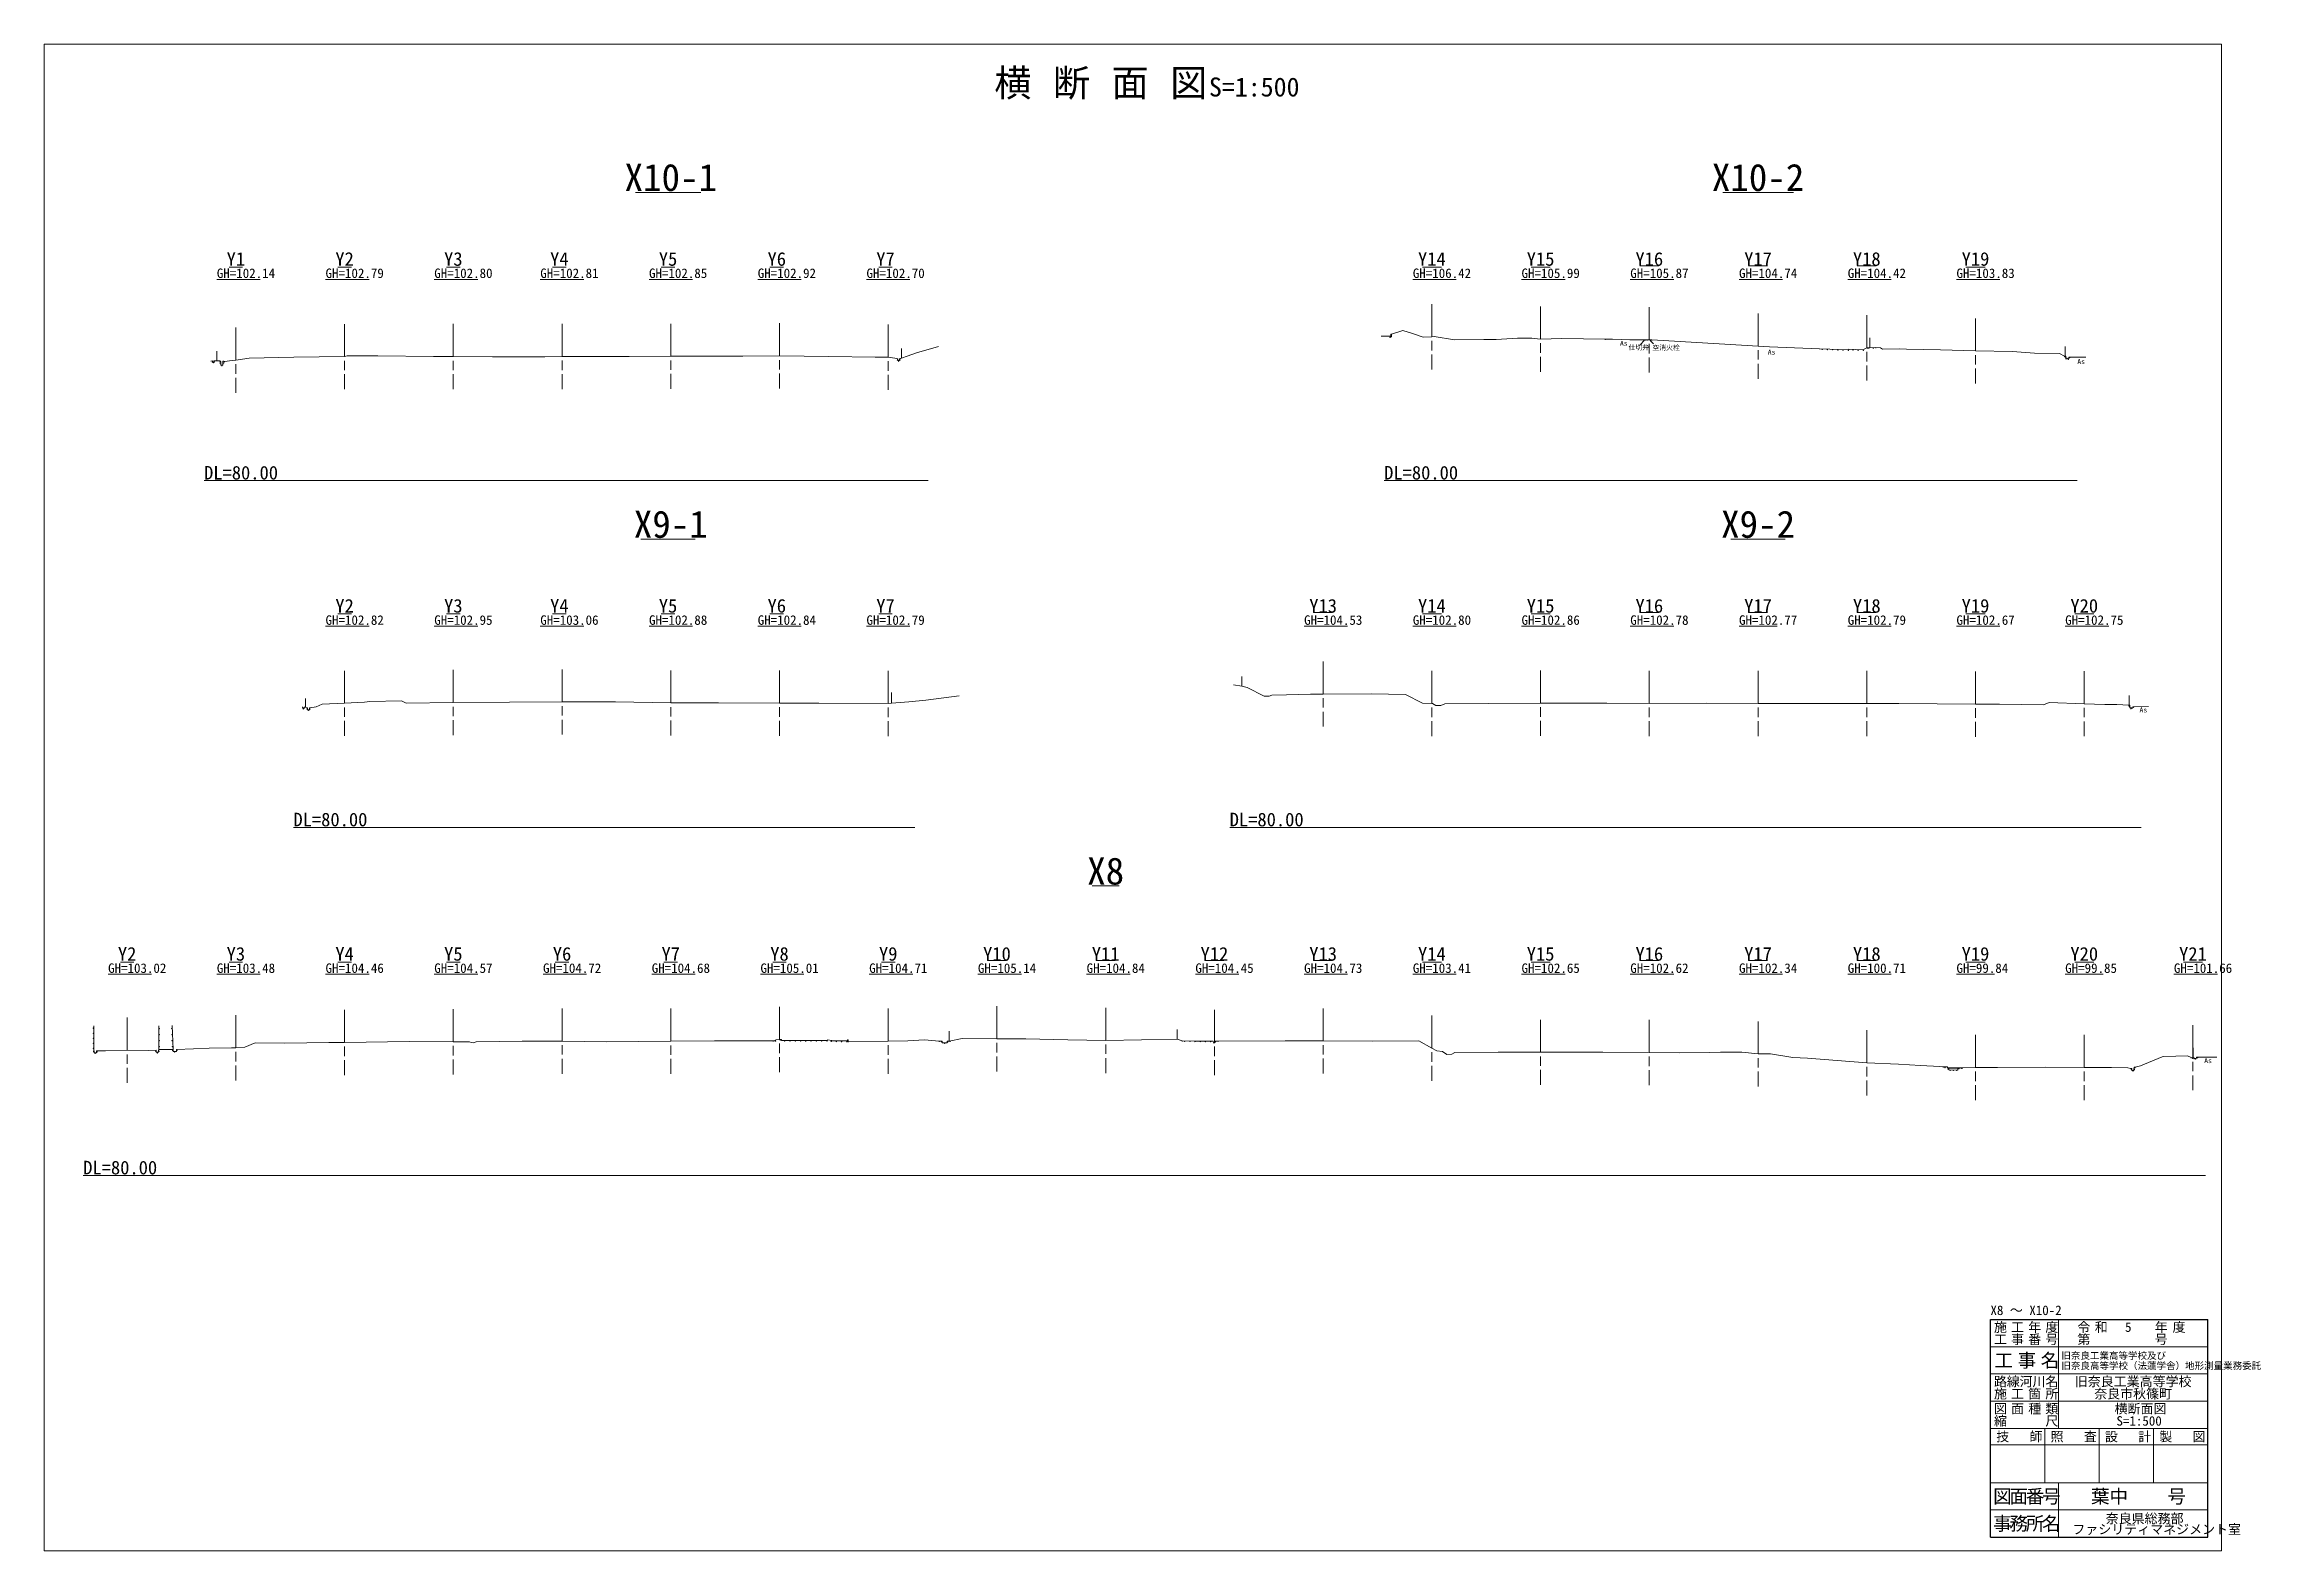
# Model space of a CAD drawing. Extents: x -50 to 357, y 65 to 342.
import ezdxf
from ezdxf.enums import TextEntityAlignment as Align

# ---------------------------------------------------------------- set-up
doc = ezdxf.new("R2010")
doc.units = 0
doc.header["$MEASUREMENT"] = 0
doc.linetypes.add('一点鎖線', pattern=[9.25, 6, -0.75, 1.75, -0.75])
doc.linetypes.add('破線', pattern=[3.75, 3, -0.75])
for name, color, linetype in [('S-SUV', 2, 'Continuous'), ('S-SUV-BMK', 6, 'Continuous'), ('S-SUV-FRAM', 3, 'Continuous'), ('S-SUV-HTXT', 1, 'Continuous'), ('S-SUV-TTL', 7, 'Continuous')]:
    doc.layers.add(name, color=color, linetype=linetype)
doc.styles.add('ＭＳ ゴシック', font='MS Gothic.ttf')

msp = doc.modelspace()

# ---------------------------------------------------------------- linework, layer by layer
at = {"layer": 'S-SUV', "color": 7, "linetype": 'Continuous', "lineweight": 13}
for p, q in [((197.83, 288.72), (199.93, 289.38)), ((199.93, 289.38), (201.67, 288.8)), ((108.75, 284.62), (110.45, 285.28)), ((110.45, 285.28), (114.5, 286.45)), ((195.93, 288.34), (197.43, 288.34)), ((197.43, 288.34), (197.55, 288.34)), ((197.43, 288.34), (197.43, 288.24)), ((197.55, 288.34), (197.55, 288.19)), ((197.55, 288.19), (197.71, 288.19)), ((197.71, 288.19), (197.71, 288.72)), ((197.71, 288.72), (197.83, 288.72)), ((197.71, 288.51), (197.83, 288.51)), ((197.71, 288.5), (197.83, 288.5)), ((197.71, 288.49), (197.83, 288.49)), ((197.71, 288.48), (197.83, 288.48)), ((197.71, 288.47), (197.83, 288.47)), ((197.71, 288.46), (197.83, 288.46)), ((197.71, 288.45), (197.83, 288.45)), ((197.71, 288.44), (197.83, 288.44)), ((197.71, 288.43), (197.83, 288.43)), ((197.71, 288.42), (197.83, 288.42)), ((197.71, 288.41), (197.83, 288.41)), ((197.71, 288.4), (197.83, 288.4)), ((197.71, 288.39), (197.83, 288.39)), ((197.71, 288.38), (197.83, 288.38)), ((197.71, 288.37), (197.83, 288.37)), ((197.71, 288.19), (197.71, 288.09)), ((197.83, 288.19), (197.83, 288.72)), ((201.67, 288.8), (203.67, 288.16)), ((203.67, 288.16), (205.25, 288.19)), ((205.25, 288.19), (205.66, 288.25)), ((205.66, 288.25), (209.39, 287.68)), ((209.39, 287.68), (214.82, 287.74)), ((214.82, 287.74), (217.08, 287.73)), ((217.08, 287.73), (220.99, 287.95)), ((220.99, 287.95), (223.66, 287.93)), ((223.66, 287.93), (225.25, 287.76)), ((225.25, 287.76), (229.18, 287.87)), ((229.18, 287.87), (237.11, 287.75)), ((237.11, 287.75), (238.49, 287.75)), ((237.11, 287.75), (237.11, 287.65)), ((238.49, 287.75), (241.64, 287.64)), ((241.64, 287.64), (244.1, 287.66)), ((244.29, 287.55), (243.62, 286.8)), ((244.1, 287.66), (244.46, 287.64)), ((244.1, 287.66), (244.1, 287.56)), ((244.46, 287.64), (244.84, 287.65)), ((244.46, 287.64), (244.46, 287.54)), ((244.84, 287.65), (244.84, 287.55)), ((245.42, 287.54), (246.01, 286.89)), ((245.73, 287.63), (249.86, 287.38)), ((245.73, 287.63), (245.73, 287.53)), ((267.34, 286.38), (276.57, 286.01)), ((276.57, 286.01), (278.43, 285.95)), ((276.57, 286.01), (276.57, 285.91)), ((278.43, 285.95), (281.97, 285.81)), ((281.97, 285.81), (281.97, 285.91)), ((281.97, 285.91), (284.55, 285.8)), ((285.82, 286.19), (286.92, 286.24)), ((286.92, 286.24), (287.79, 286.19)), ((286.92, 286.24), (286.92, 286.14)), ((287.79, 286.19), (288.16, 285.93)), ((288.16, 285.93), (291.18, 286)), ((291.18, 286), (292.56, 285.94)), ((292.56, 285.94), (298.84, 285.81)), ((298.84, 285.81), (305.25, 285.6)), ((305.25, 285.6), (312.03, 285.52)), ((312.03, 285.52), (316.1, 285.21)), ((316.1, 285.21), (320.68, 285.13)), ((320.68, 285.13), (321.63, 284.62)), ((-19.34, 283.75), (-19.07, 283.76)), ((-19.07, 283.76), (-19.02, 283.76)), ((-19.07, 283.76), (-19.07, 283.66)), ((-19.02, 283.76), (-19.02, 283.52)), ((-18.78, 283.52), (-19.02, 283.52)), ((-18.78, 283.76), (-18.73, 283.76)), ((-18.78, 283.76), (-18.78, 283.52)), ((-18.73, 283.76), (-18.24, 283.78)), ((-18.73, 283.76), (-18.73, 283.66)), ((-18.24, 283.78), (-17.78, 283.76)), ((-17.78, 283.76), (-17.63, 283.76)), ((-17.78, 283.76), (-17.78, 283.66)), ((-17.63, 283.76), (-17.63, 283.66)), ((-17.63, 283.66), (-17.54, 283.65)), ((-17.54, 283.65), (-17.54, 283)), ((-17.13, 283), (-17.54, 283)), ((-17.13, 283.64), (-17.13, 283.75)), ((-17.13, 283.75), (-16.97, 283.75)), ((-17.13, 283), (-17.13, 283.64)), ((-16.97, 283.75), (-16.97, 283.64)), ((-16.97, 283.64), (-16.86, 283.64)), ((-16.86, 283.64), (-15.46, 283.86)), ((-16.86, 283.64), (-16.86, 283.54)), ((-15.46, 283.86), (-14.75, 283.91)), ((-14.75, 283.91), (-12.32, 284.26)), ((-12.32, 284.26), (-4.07, 284.46)), ((-4.07, 284.46), (5.25, 284.56)), ((5.25, 284.56), (5.73, 284.7)), ((5.73, 284.7), (11.34, 284.69)), ((11.34, 284.69), (21.62, 284.59)), ((32.44, 284.53), (42.09, 284.52)), ((94.32, 284.6), (102.85, 284.48)), ((105.64, 284.41), (106.83, 284.22)), ((106.83, 284.22), (106.97, 284.13)), ((106.97, 284.13), (107.02, 284.13)), ((106.97, 284.13), (106.97, 284.03)), ((107.02, 284.13), (107.02, 283.83)), ((107.02, 283.83), (107.32, 283.83)), ((107.32, 283.83), (107.32, 284.13)), ((107.32, 284.13), (107.37, 284.13)), ((107.37, 284.13), (107.46, 284.2)), ((107.37, 284.13), (107.37, 284.03)), ((107.46, 284.2), (107.69, 284.28)), ((107.69, 284.28), (108.75, 284.62)), ((321.63, 284.62), (321.72, 284.62)), ((321.63, 284.62), (321.63, 284.52)), ((321.72, 284.62), (321.86, 284.62)), ((321.86, 284.62), (321.86, 284.29)), ((321.86, 284.29), (322.09, 284.27)), ((322.09, 284.27), (322.09, 284.17)), ((322.09, 284.17), (322.38, 284.19)), ((322.38, 284.19), (322.41, 284.44)), ((322.41, 284.44), (322.61, 284.44)), ((322.61, 284.44), (325.55, 284.46)), ((322.61, 284.44), (322.61, 284.34)), ((168.79, 224.19), (170.28, 223.96)), ((170.28, 223.96), (171.27, 223.71)), ((-2.49, 220.13), (-2.54, 220.13)), ((-2.44, 220.13), (-2.49, 220.13)), ((-2.49, 220.13), (-2.49, 220.03)), ((-2.44, 219.89), (-2.44, 220.13)), ((-2.2, 219.89), (-2.44, 219.89)), ((-2.2, 220.13), (-2.15, 220.13)), ((-2.2, 220.13), (-2.2, 219.89)), ((-2.15, 220.13), (-2.15, 220.03)), ((-2.15, 220.13), (-1.92, 220.13)), ((-1.63, 220), (-1.92, 220.13)), ((-1.63, 220), (-1.57, 220)), ((-1.63, 220), (-1.63, 219.9)), ((-1.57, 220), (-1.57, 219.64)), ((-1.21, 219.64), (-1.21, 220)), ((-1.21, 220), (-1.15, 220)), ((-1.15, 220), (0, 220.15)), ((-1.15, 220), (-1.15, 219.9)), ((0, 220.15), (1.12, 220.66)), ((8.9, 221.02), (9.89, 221.18)), ((9.89, 221.18), (15.73, 221.29)), ((15.73, 221.29), (16.57, 220.84)), ((92.51, 220.85), (105.25, 220.79)), ((105.25, 220.79), (105.88, 220.82)), ((105.88, 220.82), (109.05, 221.06)), ((109.05, 221.06), (112.16, 221.39)), ((112.16, 221.39), (118.3, 222.2)), ((171.27, 223.71), (174.4, 222.11)), ((174.4, 222.11), (174.71, 222.11)), ((174.71, 222.11), (175.3, 222.14)), ((175.3, 222.14), (175.82, 222.34)), ((175.82, 222.34), (178.5, 222.39)), ((178.5, 222.39), (182.93, 222.51)), ((182.93, 222.51), (185.25, 222.53)), ((185.25, 222.53), (194.16, 222.57)), ((194.16, 222.57), (200.39, 222.44)), ((200.39, 222.44), (203.51, 220.83)), ((205.37, 220.79), (205.97, 220.44)), ((205.97, 220.44), (205.98, 220.44)), ((205.98, 220.44), (206.93, 220.43)), ((206.93, 220.43), (207.62, 220.73)), ((207.62, 220.73), (215.75, 220.81)), ((309.69, 220.65), (317.75, 220.56)), ((317.75, 220.56), (318.78, 220.95)), ((318.78, 220.95), (325.25, 220.75)), ((325.25, 220.75), (329.03, 220.57)), ((329.03, 220.57), (331.27, 220.59)), ((331.27, 220.59), (333.43, 220.45)), ((333.43, 220.45), (333.51, 220.45)), ((333.43, 220.45), (333.43, 220.35)), ((333.51, 220.45), (333.65, 220.45)), ((333.65, 220.45), (333.65, 220.01)), ((333.65, 220.01), (333.87, 220.02)), ((333.87, 220.02), (333.87, 219.92)), ((333.87, 219.92), (334.11, 219.94)), ((334.11, 219.94), (334.18, 220.2)), ((334.18, 220.2), (334.4, 220.2)), ((334.4, 220.2), (337.05, 220.24)), ((334.4, 220.2), (334.4, 220.1)), ((-1.57, 219.64), (-1.21, 219.64)), ((-40.85, 161.54), (-40.87, 156.94)), ((-28.93, 157.02), (-28.91, 161.54)), ((-26.49, 161.55), (-26.31, 157.15)), ((29.44, 158.55), (37.92, 158.67)), ((53.47, 158.6), (65.25, 158.68)), ((65.25, 158.68), (73.28, 158.76)), ((73.28, 158.76), (83.18, 158.73)), ((83.18, 158.73), (84.11, 158.73)), ((84.11, 158.73), (84.41, 158.75)), ((84.11, 158.73), (84.11, 158.63)), ((84.41, 158.85), (84.56, 158.87)), ((84.41, 158.75), (84.41, 158.85)), ((84.56, 158.87), (84.56, 158.97)), ((85.6, 159), (85.6, 158.85)), ((85.6, 158.85), (89.6, 158.85)), ((89.6, 158.85), (89.6, 158.8)), ((89.6, 158.8), (94.07, 158.82)), ((94.07, 158.82), (94.07, 158.97)), ((94.07, 158.97), (94.86, 158.84)), ((94.86, 158.84), (94.86, 158.74)), ((94.86, 158.74), (97.73, 158.73)), ((97.73, 158.73), (97.73, 158.93)), ((97.73, 158.93), (97.88, 158.93)), ((97.88, 158.93), (97.88, 158.63)), ((108.87, 158.77), (111.95, 158.96)), ((111.95, 158.96), (114.63, 158.7)), ((114.63, 158.7), (115.15, 158.69)), ((114.63, 158.7), (114.63, 158.6)), ((115.15, 158.69), (115.15, 158.39)), ((116.1, 158.67), (116.49, 158.71)), ((116.1, 158.67), (116.62, 158.67)), ((116.1, 158.37), (116.1, 158.67)), ((116.49, 158.71), (118.85, 159.17)), ((116.62, 158.67), (116.62, 158.57)), ((130.58, 159.15), (138.31, 158.97)), ((158.43, 159.06), (159.33, 158.76)), ((159.33, 158.76), (161.64, 158.7)), ((159.33, 158.76), (159.33, 158.66)), ((161.64, 158.7), (165.01, 158.72)), ((165.01, 158.72), (165.07, 158.45)), ((165.33, 158.45), (165.33, 158.7)), ((165.33, 158.7), (165.45, 158.7)), ((165.45, 158.7), (166.09, 158.71)), ((165.45, 158.7), (165.45, 158.6)), ((166.09, 158.71), (178.28, 158.75)), ((178.28, 158.75), (185.25, 158.73)), ((185.25, 158.73), (194.29, 158.72)), ((194.29, 158.72), (202.85, 158.73)), ((-40.87, 156.94), (-40.79, 156.94)), ((-40.79, 156.94), (-40.79, 156.58)), ((-40.79, 156.58), (-40.4, 156.57)), ((-40.4, 156.57), (-40.4, 156.93)), ((-40.4, 156.93), (-40.35, 156.93)), ((-40.38, 156.93), (-40.38, 156.83)), ((-40.35, 156.93), (-38.72, 156.94)), ((-38.72, 156.94), (-34.75, 157.02)), ((-34.75, 157.02), (-30.79, 156.99)), ((-30.79, 156.99), (-29.44, 157.02)), ((-29.44, 157.02), (-29.39, 157.02)), ((-29.44, 157.02), (-29.44, 156.92)), ((-29.39, 157.02), (-29.39, 156.66)), ((-29.39, 156.66), (-29.01, 156.66)), ((-29.01, 156.66), (-29.01, 157.02)), ((-29.01, 157.02), (-28.93, 157.02)), ((-26.31, 157.15), (-26.3, 157.15)), ((-26.3, 157.15), (-26.3, 156.79)), ((-26.3, 156.79), (-25.7, 156.82)), ((-25.7, 156.82), (-25.7, 157.18)), ((-25.7, 157.18), (-25.65, 157.18)), ((-25.65, 157.18), (-22.52, 157.29)), ((-25.65, 157.18), (-25.65, 157.08)), ((-22.52, 157.29), (-19.63, 157.4)), ((-19.63, 157.4), (-15.57, 157.47)), ((-15.57, 157.47), (-14.75, 157.48)), ((-14.75, 157.48), (-13.12, 157.6)), ((-13.12, 157.6), (-11.22, 158.41)), ((-11.22, 158.41), (-5.74, 158.34)), ((-5.74, 158.34), (2.35, 158.48)), ((28.23, 158.57), (28.56, 158.43)), ((28.56, 158.43), (28.98, 158.42)), ((28.98, 158.42), (29.44, 158.55)), ((97.88, 158.63), (97.88, 158.53)), ((115.15, 158.39), (116.1, 158.37)), ((165.33, 158.45), (165.07, 158.45)), ((206.14, 156.9), (207.23, 156.82)), ((207.23, 156.82), (208.02, 156.26)), ((208.02, 156.26), (208.95, 156.29)), ((208.95, 156.29), (209.49, 156.6)), ((209.49, 156.6), (217.44, 156.66)), ((236.67, 156.65), (245.25, 156.62)), ((245.25, 156.62), (250.85, 156.58)), ((250.85, 156.58), (256.41, 156.6)), ((256.41, 156.6), (258.33, 156.7)), ((258.33, 156.7), (262.25, 156.65)), ((267.55, 156.35), (271.63, 155.72)), ((271.63, 155.72), (274.37, 155.6)), ((335.58, 154.17), (339.58, 155.8)), ((339.58, 155.8), (339.85, 155.86)), ((339.85, 155.86), (342.13, 155.94)), ((342.13, 155.94), (344.24, 155.98)), ((344.24, 155.98), (344.94, 155.67)), ((344.94, 155.67), (344.94, 155.57)), ((345.29, 155.66), (345.4, 155.65)), ((345.4, 155.65), (345.4, 155.58)), ((345.4, 155.58), (345.62, 155.58)), ((345.62, 155.58), (345.62, 155.5)), ((345.62, 155.5), (345.82, 155.5)), ((345.82, 155.5), (345.92, 155.74)), ((345.92, 155.74), (346.14, 155.75)), ((346.14, 155.75), (349.65, 155.78)), ((346.14, 155.75), (346.14, 155.65)), ((291.06, 154.45), (295.16, 154.2)), ((295.16, 154.2), (298.68, 154.02)), ((298.68, 154.02), (299.29, 153.95)), ((299.29, 153.95), (300.09, 153.95)), ((299.29, 153.95), (299.29, 153.85)), ((300.09, 153.95), (300.09, 153.77)), ((302.33, 153.78), (300.09, 153.78)), ((300.09, 153.77), (300.34, 153.77)), ((300.34, 153.77), (300.34, 153.41)), ((302.01, 153.75), (300.34, 153.75)), ((300.34, 153.41), (302.01, 153.39)), ((301.18, 153.75), (301.18, 153.78)), ((302.01, 153.75), (302.33, 153.76)), ((302.01, 153.39), (302.01, 153.75)), ((302.33, 153.78), (302.83, 153.78)), ((302.33, 153.76), (302.33, 153.78)), ((302.83, 153.78), (302.83, 153.68)), ((309.27, 153.86), (318.14, 153.9)), ((318.14, 153.9), (325.25, 153.85)), ((325.25, 153.85), (327.05, 153.86)), ((327.05, 153.86), (330.29, 153.83)), ((330.29, 153.83), (333.27, 153.77)), ((333.27, 153.77), (333.85, 153.68)), ((333.85, 153.68), (333.95, 153.68)), ((333.85, 153.68), (333.85, 153.58)), ((333.95, 153.68), (333.95, 153.66)), ((333.95, 153.66), (334.01, 153.66)), ((334.01, 153.66), (334.01, 153.3)), ((334.01, 153.3), (334.39, 153.31)), ((334.39, 153.31), (334.39, 153.67)), ((334.39, 153.67), (334.45, 153.67)), ((334.45, 153.67), (334.45, 153.9)), ((334.45, 153.9), (334.63, 153.9)), ((334.63, 153.9), (335.58, 154.17)), ((334.63, 153.9), (334.63, 153.8))]:
    msp.add_line(p, q, dxfattribs=at)
at = {"layer": 'S-SUV', "color": 7, "linetype": '一点鎖線', "lineweight": 13}
for p, q in [((-18.24, 283.78), (-18.24, 285.58)), ((107.69, 284.28), (107.69, 286.08)), ((285.82, 286.19), (285.82, 287.99)), ((321.72, 284.62), (321.72, 286.42)), ((170.28, 223.96), (170.28, 225.76)), ((-1.92, 220.13), (-1.92, 221.73)), ((105.88, 220.82), (105.88, 222.82)), ((333.51, 220.45), (333.51, 222.25)), ((116.49, 158.71), (116.49, 160.51)), ((158.43, 159.06), (158.43, 160.86)), ((345.29, 155.66), (345.29, 157.46))]:
    msp.add_line(p, q, dxfattribs=at)
at = {"layer": 'S-SUV', "color": 2, "linetype": 'Continuous', "lineweight": 13}
for p, q in [((-20.6, 261.77), (112.57, 261.77)), ((196.47, 261.77), (323.98, 261.77)), ((-4.16, 198), (110.17, 198)), ((168.06, 198), (335.73, 198)), ((-42.83, 134), (347.53, 134))]:
    msp.add_line(p, q, dxfattribs=at)
at = {"layer": 'S-SUV', "color": 7, "linetype": '破線', "lineweight": 13}
msp.add_line((-26.31, 157.15), (-28.93, 157.15), dxfattribs=at)
at = {"layer": 'S-SUV', "color": 7, "linetype": 'Continuous', "lineweight": 13, "flags": 128}
for points in [[(244.84, 287.65), (245.25, 287.64), (245.73, 287.63)], [(249.86, 287.38), (265.25, 286.51), (267.34, 286.38)], [(284.55, 285.8), (285.25, 286.19), (285.82, 286.19)], [(21.62, 284.59), (25.25, 284.57), (32.44, 284.53)], [(42.09, 284.52), (45.25, 284.58), (57.61, 284.61)], [(57.61, 284.61), (65.25, 284.62), (78.48, 284.63)], [(78.48, 284.63), (85.25, 284.69), (94.32, 284.6)], [(102.85, 284.48), (105.25, 284.47), (105.64, 284.41)], [(1.12, 220.66), (5.25, 220.82), (8.9, 221.02)], [(16.57, 220.84), (25.25, 220.95), (35.58, 221.04)], [(35.58, 221.04), (45.25, 221.06), (55.06, 221.06)], [(55.06, 221.06), (65.25, 220.88), (74.03, 220.89)], [(74.03, 220.89), (85.25, 220.84), (92.51, 220.85)], [(203.51, 220.83), (205.25, 220.8), (205.37, 220.79)], [(215.75, 220.81), (225.25, 220.86), (237.44, 220.82)], [(237.44, 220.82), (245.25, 220.78), (255.81, 220.85)], [(255.81, 220.85), (265.25, 220.77), (270.43, 220.76)], [(270.43, 220.76), (285.25, 220.79), (291.14, 220.77)], [(291.14, 220.77), (305.25, 220.67), (309.69, 220.65)], [(37.92, 158.67), (45.25, 158.72), (53.47, 158.6)], [(84.56, 158.97), (85.25, 159.01), (85.6, 159)], [(97.88, 158.63), (105.25, 158.71), (108.87, 158.77)], [(118.85, 159.17), (125.25, 159.14), (130.58, 159.15)], [(138.31, 158.97), (145.25, 158.84), (158.43, 159.06)], [(202.85, 158.73), (205.25, 157.41), (206.14, 156.9)], [(2.35, 158.48), (5.25, 158.46), (17.13, 158.61)], [(17.13, 158.61), (25.25, 158.57), (28.23, 158.57)], [(217.44, 156.66), (225.25, 156.65), (236.67, 156.65)], [(262.25, 156.65), (265.25, 156.34), (267.55, 156.35)], [(274.37, 155.6), (285.25, 154.71), (291.06, 154.45)], [(344.94, 155.67), (345.25, 155.66), (345.29, 155.66)], [(302.83, 153.78), (305.25, 153.84), (309.27, 153.86)]]:
    msp.add_lwpolyline(points, dxfattribs=at)
at = {"layer": 'S-SUV', "color": 7, "linetype": 'Continuous', "lineweight": 13}
for centre in [(197.55, 288.09), (277.05, 285.89), (278.01, 285.86), (278.97, 285.82), (279.93, 285.79), (280.89, 285.75), (281.85, 285.71), (282.71, 285.78), (283.67, 285.74), (284.62, 285.72), (285.48, 286.09), (286.44, 286.12), (-19.09, 283.58), (-18.9, 283.43), (-18.72, 283.59), (-17.67, 283.39), (-17.33, 282.9), (-17.02, 283.39), (106.96, 283.96), (107.17, 283.73), (107.39, 283.96), (321.75, 284.49), (321.89, 284.16), (322.31, 284.08), (322.52, 284.34), (-2.33, 219.81), (-1.65, 219.8), (-1.14, 219.78), (333.54, 220.23), (333.83, 219.86), (334.27, 220.1), (-1.39, 219.54), (-40.96, 159.24), (-40.95, 161.08), (-40.96, 160.16), (-28.82, 159.89), (-28.82, 158.8), (-28.81, 160.99), (-26.57, 161), (-26.52, 159.9), (-26.48, 158.8), (84.51, 158.75), (85.38, 158.91), (86.21, 158.75), (87.19, 158.75), (88.16, 158.75), (89.14, 158.75), (90.07, 158.7), (91.05, 158.71), (92.03, 158.71), (93, 158.72), (93.98, 158.72), (94.76, 158.69), (95.68, 158.64), (96.66, 158.63), (97.64, 158.63), (159.8, 158.66), (160.75, 158.65), (161.7, 158.64), (162.64, 158.64), (163.59, 158.63), (164.54, 158.62), (-40.97, 157.4), (-40.96, 158.32), (-40.92, 156.79), (-40.63, 156.45), (-40.31, 156.73), (-29.47, 156.81), (-29.2, 156.52), (-28.91, 156.84), (-28.83, 157.7), (-26.43, 157.7), (-26.38, 156.98), (-26, 156.69), (-25.6, 156.99), (115.05, 158.58), (115.63, 158.28), (116.2, 158.56), (165.16, 158.36), (165.41, 158.56), (345.19, 155.56), (345.48, 155.49), (345.73, 155.41), (345.99, 155.64), (299.66, 153.85), (300.2, 153.58), (300.59, 153.32), (301.17, 153.32), (301.8, 153.32), (302.2, 153.63), (302.64, 153.7), (333.93, 153.53), (334.21, 153.21), (334.49, 153.48), (334.55, 153.77)]:
    msp.add_circle(centre, 0.0383, dxfattribs=at)
at = {"layer": 'S-SUV-BMK', "color": 2, "linetype": '一点鎖線', "lineweight": 13}
for p, q in [((205.25, 294.19), (205.25, 282.19)), ((225.25, 293.76), (225.25, 281.76)), ((245.25, 293.64), (245.25, 281.64)), ((-14.75, 289.91), (-14.75, 277.91)), ((5.25, 290.56), (5.25, 278.56)), ((25.25, 290.57), (25.25, 278.57)), ((45.25, 290.58), (45.25, 278.58)), ((65.25, 290.62), (65.25, 278.62)), ((85.25, 290.69), (85.25, 278.69)), ((105.25, 290.47), (105.25, 278.47)), ((265.25, 292.51), (265.25, 280.51)), ((285.25, 292.19), (285.25, 280.19)), ((305.25, 291.6), (305.25, 279.6)), ((185.25, 228.53), (185.25, 216.53)), ((5.25, 226.82), (5.25, 214.82)), ((25.25, 226.95), (25.25, 214.95)), ((45.25, 227.06), (45.25, 215.06)), ((65.25, 226.88), (65.25, 214.88)), ((85.25, 226.84), (85.25, 214.84)), ((105.25, 226.79), (105.25, 214.79)), ((205.25, 226.8), (205.25, 214.8)), ((225.25, 226.86), (225.25, 214.86)), ((245.25, 226.78), (245.25, 214.78)), ((265.25, 226.77), (265.25, 214.77)), ((285.25, 226.79), (285.25, 214.79)), ((305.25, 226.67), (305.25, 214.67)), ((325.25, 226.75), (325.25, 214.75)), ((-34.75, 163.02), (-34.75, 151.02)), ((-14.75, 163.48), (-14.75, 151.48)), ((5.25, 164.46), (5.25, 152.46)), ((25.25, 164.57), (25.25, 152.57)), ((45.25, 164.72), (45.25, 152.72)), ((65.25, 164.68), (65.25, 152.68)), ((85.25, 165.01), (85.25, 153.01)), ((105.25, 164.71), (105.25, 152.71)), ((125.25, 165.14), (125.25, 153.14)), ((145.25, 164.84), (145.25, 152.84)), ((165.25, 164.45), (165.25, 152.45)), ((185.25, 164.73), (185.25, 152.73)), ((205.25, 163.41), (205.25, 151.41)), ((225.25, 162.65), (225.25, 150.65)), ((245.25, 162.62), (245.25, 150.62)), ((265.25, 162.34), (265.25, 150.34)), ((285.25, 160.71), (285.25, 148.71)), ((305.25, 159.84), (305.25, 147.84)), ((325.25, 159.85), (325.25, 147.85)), ((345.25, 161.66), (345.25, 149.66))]:
    msp.add_line(p, q, dxfattribs=at)
at = {"layer": 'S-SUV-FRAM', "color": 2, "linetype": 'Continuous', "lineweight": 25}
for p, q in [((308, 67.5), (308, 107.5)), ((308, 107.5), (348, 107.5)), ((348, 67.5), (348, 107.5)), ((308, 67.5), (348, 67.5))]:
    msp.add_line(p, q, dxfattribs=at)
at = {"layer": 'S-SUV-FRAM', "color": 7, "linetype": 'Continuous', "lineweight": 13}
for p, q in [((320.49, 107.5), (320.49, 87.5)), ((308, 102.5), (348, 102.5)), ((308, 97.5), (348, 97.5)), ((308, 92.5), (348, 92.5)), ((308, 87.5), (348, 87.5)), ((317.99, 77.5), (317.99, 87.5)), ((327.99, 77.5), (327.99, 87.5)), ((337.99, 77.5), (337.99, 87.5)), ((308, 84.5), (348, 84.5)), ((308, 77.5), (348, 77.5)), ((320.49, 77.5), (320.49, 67.5)), ((308, 72.5), (348, 72.5))]:
    msp.add_line(p, q, dxfattribs=at)
at = {"layer": 'S-SUV-HTXT', "color": 7, "linetype": 'Continuous', "lineweight": 13}
for p, q in [((58.75, 314.77), (70.75, 314.77)), ((258.75, 314.77), (271.75, 314.77)), ((243.5, 301.27), (247, 301.27)), ((263.5, 301.27), (267, 301.27)), ((283.5, 301.27), (287, 301.27)), ((-18.25, 298.77), (-10.25, 298.77)), ((-16, 301.02), (-13.5, 301.02)), ((1.75, 298.77), (9.75, 298.77)), ((4, 301.02), (6.5, 301.02)), ((21.75, 298.77), (29.75, 298.77)), ((24, 301.02), (26.5, 301.02)), ((41.25, 298.77), (49.25, 298.77)), ((43.5, 301.02), (46, 301.02)), ((61.25, 298.77), (69.25, 298.77)), ((63.5, 301.02), (66, 301.02)), ((81.25, 298.77), (89.25, 298.77)), ((83.5, 301.02), (86, 301.02)), ((101.25, 298.77), (109.25, 298.77)), ((103.5, 301.02), (106, 301.02)), ((201.75, 298.77), (209.75, 298.77)), ((203.5, 301.02), (207, 301.02)), ((221.75, 298.77), (229.75, 298.77)), ((223.5, 301.02), (227, 301.02)), ((241.75, 298.77), (249.75, 298.77)), ((261.75, 298.77), (269.75, 298.77)), ((281.75, 298.77), (289.75, 298.77)), ((301.75, 298.77), (309.75, 298.77)), ((303.5, 301.02), (307, 301.02)), ((59.75, 251), (69.75, 251)), ((260.25, 251), (270.25, 251)), ((4, 237.25), (6.5, 237.25)), ((24, 237.25), (26.5, 237.25)), ((43.5, 237.25), (46, 237.25)), ((63.5, 237.25), (66, 237.25)), ((83.5, 237.25), (86, 237.25)), ((103.5, 237.25), (106, 237.25)), ((183.5, 237.5), (187, 237.5)), ((203.5, 237.25), (207, 237.25)), ((223.5, 237.25), (227, 237.25)), ((243.5, 237.5), (247, 237.5)), ((263.5, 237.5), (267, 237.5)), ((283.5, 237.5), (287, 237.5)), ((303.5, 237.25), (307, 237.25)), ((323.5, 237.25), (327, 237.25)), ((1.75, 235), (9.75, 235)), ((21.75, 235), (29.75, 235)), ((41.25, 235), (49.25, 235)), ((61.25, 235), (69.25, 235)), ((81.25, 235), (89.25, 235)), ((101.25, 235), (109.25, 235)), ((181.75, 235), (189.75, 235)), ((201.75, 235), (209.75, 235)), ((221.75, 235), (229.75, 235)), ((241.75, 235), (249.75, 235)), ((261.75, 235), (268.75, 235)), ((281.75, 235), (289.75, 235)), ((301.75, 235), (309.75, 235)), ((321.75, 235), (329.75, 235)), ((142.75, 187.23), (147.75, 187.23)), ((-38.25, 171), (-30.25, 171)), ((-36, 173.25), (-33.5, 173.25)), ((-18.25, 171), (-10.25, 171)), ((-16, 173.25), (-13.5, 173.25)), ((1.75, 171), (9.75, 171)), ((4, 173.25), (6.5, 173.25)), ((21.75, 171), (29.75, 171)), ((24, 173.25), (26.5, 173.25)), ((41.75, 171), (49.75, 171)), ((44, 173.25), (46.5, 173.25)), ((61.75, 171), (69.75, 171)), ((64, 173.25), (66.5, 173.25)), ((81.75, 171), (89.75, 171)), ((84, 173.25), (86.5, 173.25)), ((101.75, 171), (109.75, 171)), ((104, 173.25), (106.5, 173.25)), ((121.75, 171), (129.75, 171)), ((123.5, 173.5), (127, 173.5)), ((141.75, 171), (149.75, 171)), ((143.5, 173.5), (147, 173.5)), ((161.75, 171), (169.75, 171)), ((163.5, 173.5), (167, 173.5)), ((181.75, 171), (189.75, 171)), ((183.5, 173.5), (187, 173.5)), ((201.75, 171), (209.75, 171)), ((203.5, 173.25), (207, 173.25)), ((221.75, 171), (229.75, 171)), ((223.5, 173.25), (227, 173.25)), ((241.75, 171), (249.75, 171)), ((243.5, 173.5), (247, 173.5)), ((261.75, 171), (269.75, 171)), ((263.5, 173.5), (267, 173.5)), ((281.75, 171), (289.75, 171)), ((283.5, 173.5), (287, 173.5)), ((301.75, 171), (308.75, 171)), ((303.5, 173.25), (307, 173.25)), ((321.75, 171), (328.75, 171)), ((323.5, 173.25), (327, 173.25)), ((341.75, 171), (349.75, 171)), ((343.5, 173.25), (347, 173.25))]:
    msp.add_line(p, q, dxfattribs=at)
at = {"layer": 'S-SUV-TTL', "color": 2, "linetype": 'Continuous', "lineweight": 13}
for p, q in [((-50, 342), (350.5, 342)), ((-50, 65), (-50, 342)), ((350.5, 342), (350.5, 65)), ((350.5, 65), (-50, 65))]:
    msp.add_line(p, q, dxfattribs=at)

# ---------------------------------------------------------------- texts
at = {"layer": 'S-SUV', "color": 7, "linetype": 'Continuous', "lineweight": 13, "style": 'ＭＳ ゴシック'}
for s, p in [('As', (239.85, 286.56)), ('仕切弁', (241.43, 285.8)), ('空消火栓', (245.82, 285.77)), ('As', (267.04, 284.94)), ('As', (323.98, 283.2)), ('As', (335.42, 219.15)), ('As', (347.32, 154.66))]:
    msp.add_text(s, height=0.9, dxfattribs=at).set_placement(p)
at = {"layer": 'S-SUV-FRAM', "color": 7, "linetype": '一点鎖線', "lineweight": 13, "style": 'ＭＳ ゴシック'}
for s, height, p in [('X8 ～ X10-2', 1.75, (308, 108.34)), ('度', 1.75, (341.5, 105.25)), ('第', 1.75, (323.99, 103)), ('号', 1.75, (338.22, 103)), ('縮', 1.75, (308.65, 88)), ('尺', 1.75, (318.1, 88)), ('号', 2.5, (340.55, 73.75))]:
    msp.add_text(s, height=height, dxfattribs=at).set_placement(p)
at = {"layer": 'S-SUV-FRAM', "color": 7, "linetype": 'Continuous', "lineweight": 13, "style": 'ＭＳ ゴシック'}
for s, height, p in [('施', 1.75, (308.65, 105.25)), ('工', 1.75, (311.8, 105.25)), ('年', 1.75, (314.95, 105.25)), ('度', 1.75, (318.1, 105.25)), ('工', 2.5, (308.75, 98.75)), ('事', 2.5, (313, 98.75)), ('名', 2.5, (317.25, 98.75)), ('旧奈良工業高等学校及び', 1.25, (321.05, 100.25)), ('旧奈良高等学校（法蓮学舎）地形測量業務委託', 1.25, (321.05, 98.39)), ('路', 1.75, (308.65, 95.25)), ('線', 1.75, (311.01, 95.25)), ('河', 1.75, (313.37, 95.25)), ('川', 1.75, (315.73, 95.25)), ('名', 1.75, (318.1, 95.25)), ('図', 1.75, (308.65, 90.25)), ('面', 1.75, (311.8, 90.25)), ('種', 1.75, (314.95, 90.25)), ('類', 1.75, (318.1, 90.25)), ('横断面図', 1.75, (330.83, 90.25)), ('技', 1.75, (309.06, 85.12)), ('師', 1.75, (315.18, 85.12)), ('照', 1.75, (319.06, 85.12)), ('査', 1.75, (325.18, 85.12)), ('製', 1.75, (339.06, 85.12)), ('図', 1.75, (345.18, 85.12)), ('事', 2.5, (308.5, 68.75)), ('務', 2.5, (311.5, 68.75)), ('所', 2.5, (314.5, 68.75)), ('名', 2.5, (317.5, 68.75)), ('奈良県総務部', 1.75, (329.2, 70.05))]:
    msp.add_text(s, height=height, rotation=360, dxfattribs=at).set_placement(p)
for s, height, p in [('令', 1.75, (323.99, 105.25)), ('和', 1.75, (327.19, 105.25)), ('5', 1.75, (332.76, 105.25)), ('年', 1.75, (338.22, 105.25)), ('工', 1.75, (308.65, 103)), ('事', 1.75, (311.8, 103)), ('番', 1.75, (314.95, 103)), ('号', 1.75, (318.1, 103)), ('S=1:500', 1.75, (331.18, 88)), ('図', 2.5, (308.5, 73.75)), ('面', 2.5, (311.5, 73.75)), ('番', 2.5, (314.5, 73.75)), ('号', 2.5, (317.5, 73.75)), ('葉', 2.5, (326.49, 73.75)), ('中', 2.5, (329.89, 73.75))]:
    msp.add_text(s, height=height, dxfattribs=at).set_placement(p)
at = {"layer": 'S-SUV-FRAM', "color": 7, "linetype": '一点鎖線', "lineweight": 13, "style": 'ＭＳ ゴシック'}
for s, p in [('施', (308.65, 93)), ('工', (311.8, 93)), ('箇', (314.95, 93)), ('所', (318.1, 93)), ('設', (329.06, 85.12)), ('計', (335.18, 85.12)), ('ファシリティマネジメント室', (323.06, 68.07))]:
    msp.add_text(s, height=1.75, rotation=360, dxfattribs=at).set_placement(p)
at = {"layer": 'S-SUV-HTXT', "color": 7, "linetype": 'Continuous', "lineweight": 13, "style": 'ＭＳ ゴシック'}
for s, height, p in [('X10-1', 5, (65.25, 315.02)), ('X10-2', 5, (265.25, 315.02)), ('Y1', 2.5, (-14.75, 301.27)), ('Y2', 2.5, (5.25, 301.27)), ('Y3', 2.5, (25.25, 301.27)), ('Y4', 2.5, (44.75, 301.27)), ('Y5', 2.5, (64.75, 301.27)), ('Y6', 2.5, (84.75, 301.27)), ('Y7', 2.5, (104.75, 301.27)), ('Y17', 2.5, (265.25, 301.27)), ('Y19', 2.5, (305.25, 301.27)), ('X9-1', 5, (65.25, 251.25)), ('Y3', 2.5, (25.25, 237.5)), ('Y4', 2.5, (44.75, 237.5)), ('Y5', 2.5, (64.75, 237.5)), ('Y6', 2.5, (84.75, 237.5)), ('Y16', 2.5, (245.25, 237.5)), ('Y19', 2.5, (305.25, 237.5)), ('X8', 5, (145.25, 187.48)), ('Y5', 2.5, (25.25, 173.5)), ('Y7', 2.5, (65.25, 173.5)), ('Y8', 2.5, (85.25, 173.5)), ('Y9', 2.5, (105.25, 173.5)), ('Y11', 2.5, (145.25, 173.5)), ('Y13', 2.5, (185.25, 173.5)), ('Y15', 2.5, (225.25, 173.5)), ('Y17', 2.5, (265.25, 173.5)), ('Y18', 2.5, (285.25, 173.5)), ('Y19', 2.5, (305.25, 173.5)), ('Y20', 2.5, (325.25, 173.5)), ('Y21', 2.5, (345.25, 173.5))]:
    msp.add_text(s, height=height, dxfattribs=at).set_placement(p, align=Align.CENTER)
at = {"layer": 'S-SUV-HTXT', "color": 7, "linetype": '一点鎖線', "lineweight": 13, "style": 'ＭＳ ゴシック'}
for s, height, p in [('Y14', 2.5, (205.25, 301.27)), ('Y15', 2.5, (225.25, 301.27)), ('Y16', 2.5, (245.25, 301.27)), ('Y18', 2.5, (285.25, 301.27)), ('X9-2', 5, (265.25, 251.25)), ('Y2', 2.5, (5.25, 237.5)), ('Y7', 2.5, (104.75, 237.5)), ('Y13', 2.5, (185.25, 237.5)), ('Y14', 2.5, (205.25, 237.5)), ('Y15', 2.5, (225.25, 237.5)), ('Y17', 2.5, (265.25, 237.5)), ('Y18', 2.5, (285.25, 237.5)), ('Y20', 2.5, (325.25, 237.5)), ('Y2', 2.5, (-34.75, 173.5)), ('Y3', 2.5, (-14.75, 173.5)), ('Y4', 2.5, (5.25, 173.5)), ('Y6', 2.5, (45.25, 173.5)), ('Y10', 2.5, (125.25, 173.5)), ('Y12', 2.5, (165.25, 173.5)), ('Y14', 2.5, (205.25, 173.5)), ('Y16', 2.5, (245.25, 173.5))]:
    msp.add_text(s, height=height, dxfattribs=at).set_placement(p, align=Align.CENTER)
for s, p in [('GH=102.14', (-18.25, 299.02)), ('GH=105.87', (241.75, 299.02)), ('GH=104.74', (261.75, 299.02)), ('GH=104.53', (181.75, 235.25)), ('GH=102.80', (201.75, 235.25)), ('GH=102.86', (221.75, 235.25)), ('GH=102.78', (241.75, 235.25)), ('GH=102.67', (301.75, 235.25)), ('GH=102.75', (321.75, 235.25)), ('GH=103.02', (-38.25, 171.25)), ('GH=103.48', (-18.25, 171.25)), ('GH=104.46', (1.75, 171.25)), ('GH=104.84', (141.75, 171.25)), ('GH=99.84', (301.75, 171.25))]:
    msp.add_text(s, height=1.75, dxfattribs=at).set_placement(p)
at = {"layer": 'S-SUV-HTXT', "color": 7, "linetype": 'Continuous', "lineweight": 13, "style": 'ＭＳ ゴシック'}
for s, height, p in [('GH=102.79', 1.75, (1.75, 299.02)), ('GH=102.80', 1.75, (21.75, 299.02)), ('GH=102.81', 1.75, (41.25, 299.02)), ('GH=102.85', 1.75, (61.25, 299.02)), ('GH=102.92', 1.75, (81.25, 299.02)), ('GH=102.70', 1.75, (101.25, 299.02)), ('GH=106.42', 1.75, (201.75, 299.02)), ('GH=105.99', 1.75, (221.75, 299.02)), ('GH=104.42', 1.75, (281.75, 299.02)), ('GH=103.83', 1.75, (301.75, 299.02)), ('DL=80.00', 2.5, (-20.6, 261.97)), ('DL=80.00', 2.5, (196.47, 261.97)), ('GH=102.82', 1.75, (1.75, 235.25)), ('GH=102.95', 1.75, (21.75, 235.25)), ('GH=103.06', 1.75, (41.25, 235.25)), ('GH=102.88', 1.75, (61.25, 235.25)), ('GH=102.84', 1.75, (81.25, 235.25)), ('GH=102.79', 1.75, (101.25, 235.25)), ('GH=102.77', 1.75, (261.75, 235.25)), ('GH=102.79', 1.75, (281.75, 235.25)), ('DL=80.00', 2.5, (-4.16, 198.2)), ('DL=80.00', 2.5, (168.06, 198.2)), ('GH=104.57', 1.75, (21.75, 171.25)), ('GH=104.72', 1.75, (41.75, 171.25)), ('GH=104.68', 1.75, (61.75, 171.25)), ('GH=105.01', 1.75, (81.75, 171.25)), ('GH=104.71', 1.75, (101.75, 171.25)), ('GH=105.14', 1.75, (121.75, 171.25)), ('GH=104.45', 1.75, (161.75, 171.25)), ('GH=104.73', 1.75, (181.75, 171.25)), ('GH=103.41', 1.75, (201.75, 171.25)), ('GH=102.65', 1.75, (221.75, 171.25)), ('GH=102.62', 1.75, (241.75, 171.25)), ('GH=102.34', 1.75, (261.75, 171.25)), ('GH=100.71', 1.75, (281.75, 171.25)), ('GH=99.85', 1.75, (321.75, 171.25)), ('GH=101.66', 1.75, (341.75, 171.25)), ('DL=80.00', 2.5, (-42.83, 134.2))]:
    msp.add_text(s, height=height, dxfattribs=at).set_placement(p)
at = {"layer": 'S-SUV-HTXT', "color": 7, "linetype": '一点鎖線', "lineweight": 13, "style": 'ＭＳ ゴシック'}
for s, p in [('旧奈良工業高等学校', (334.25, 95.25)), ('奈良市秋篠町', (334.25, 93))]:
    msp.add_text(s, height=1.75, rotation=360, dxfattribs=at).set_placement(p, align=Align.CENTER)
at = {"layer": 'S-SUV-TTL', "color": 7, "linetype": 'Continuous', "lineweight": 13, "style": 'ＭＳ ゴシック'}
for s, p in [('横', (124.77, 332.39)), ('断', (135.55, 332.39)), ('面', (146.34, 332.39)), ('図', (157.12, 332.39))]:
    msp.add_text(s, height=5, rotation=360, dxfattribs=at).set_placement(p)
msp.add_text('S=1:500', height=3.5, dxfattribs=at).set_placement((164.24, 332.39))

doc.saveas('drawing.dxf')
